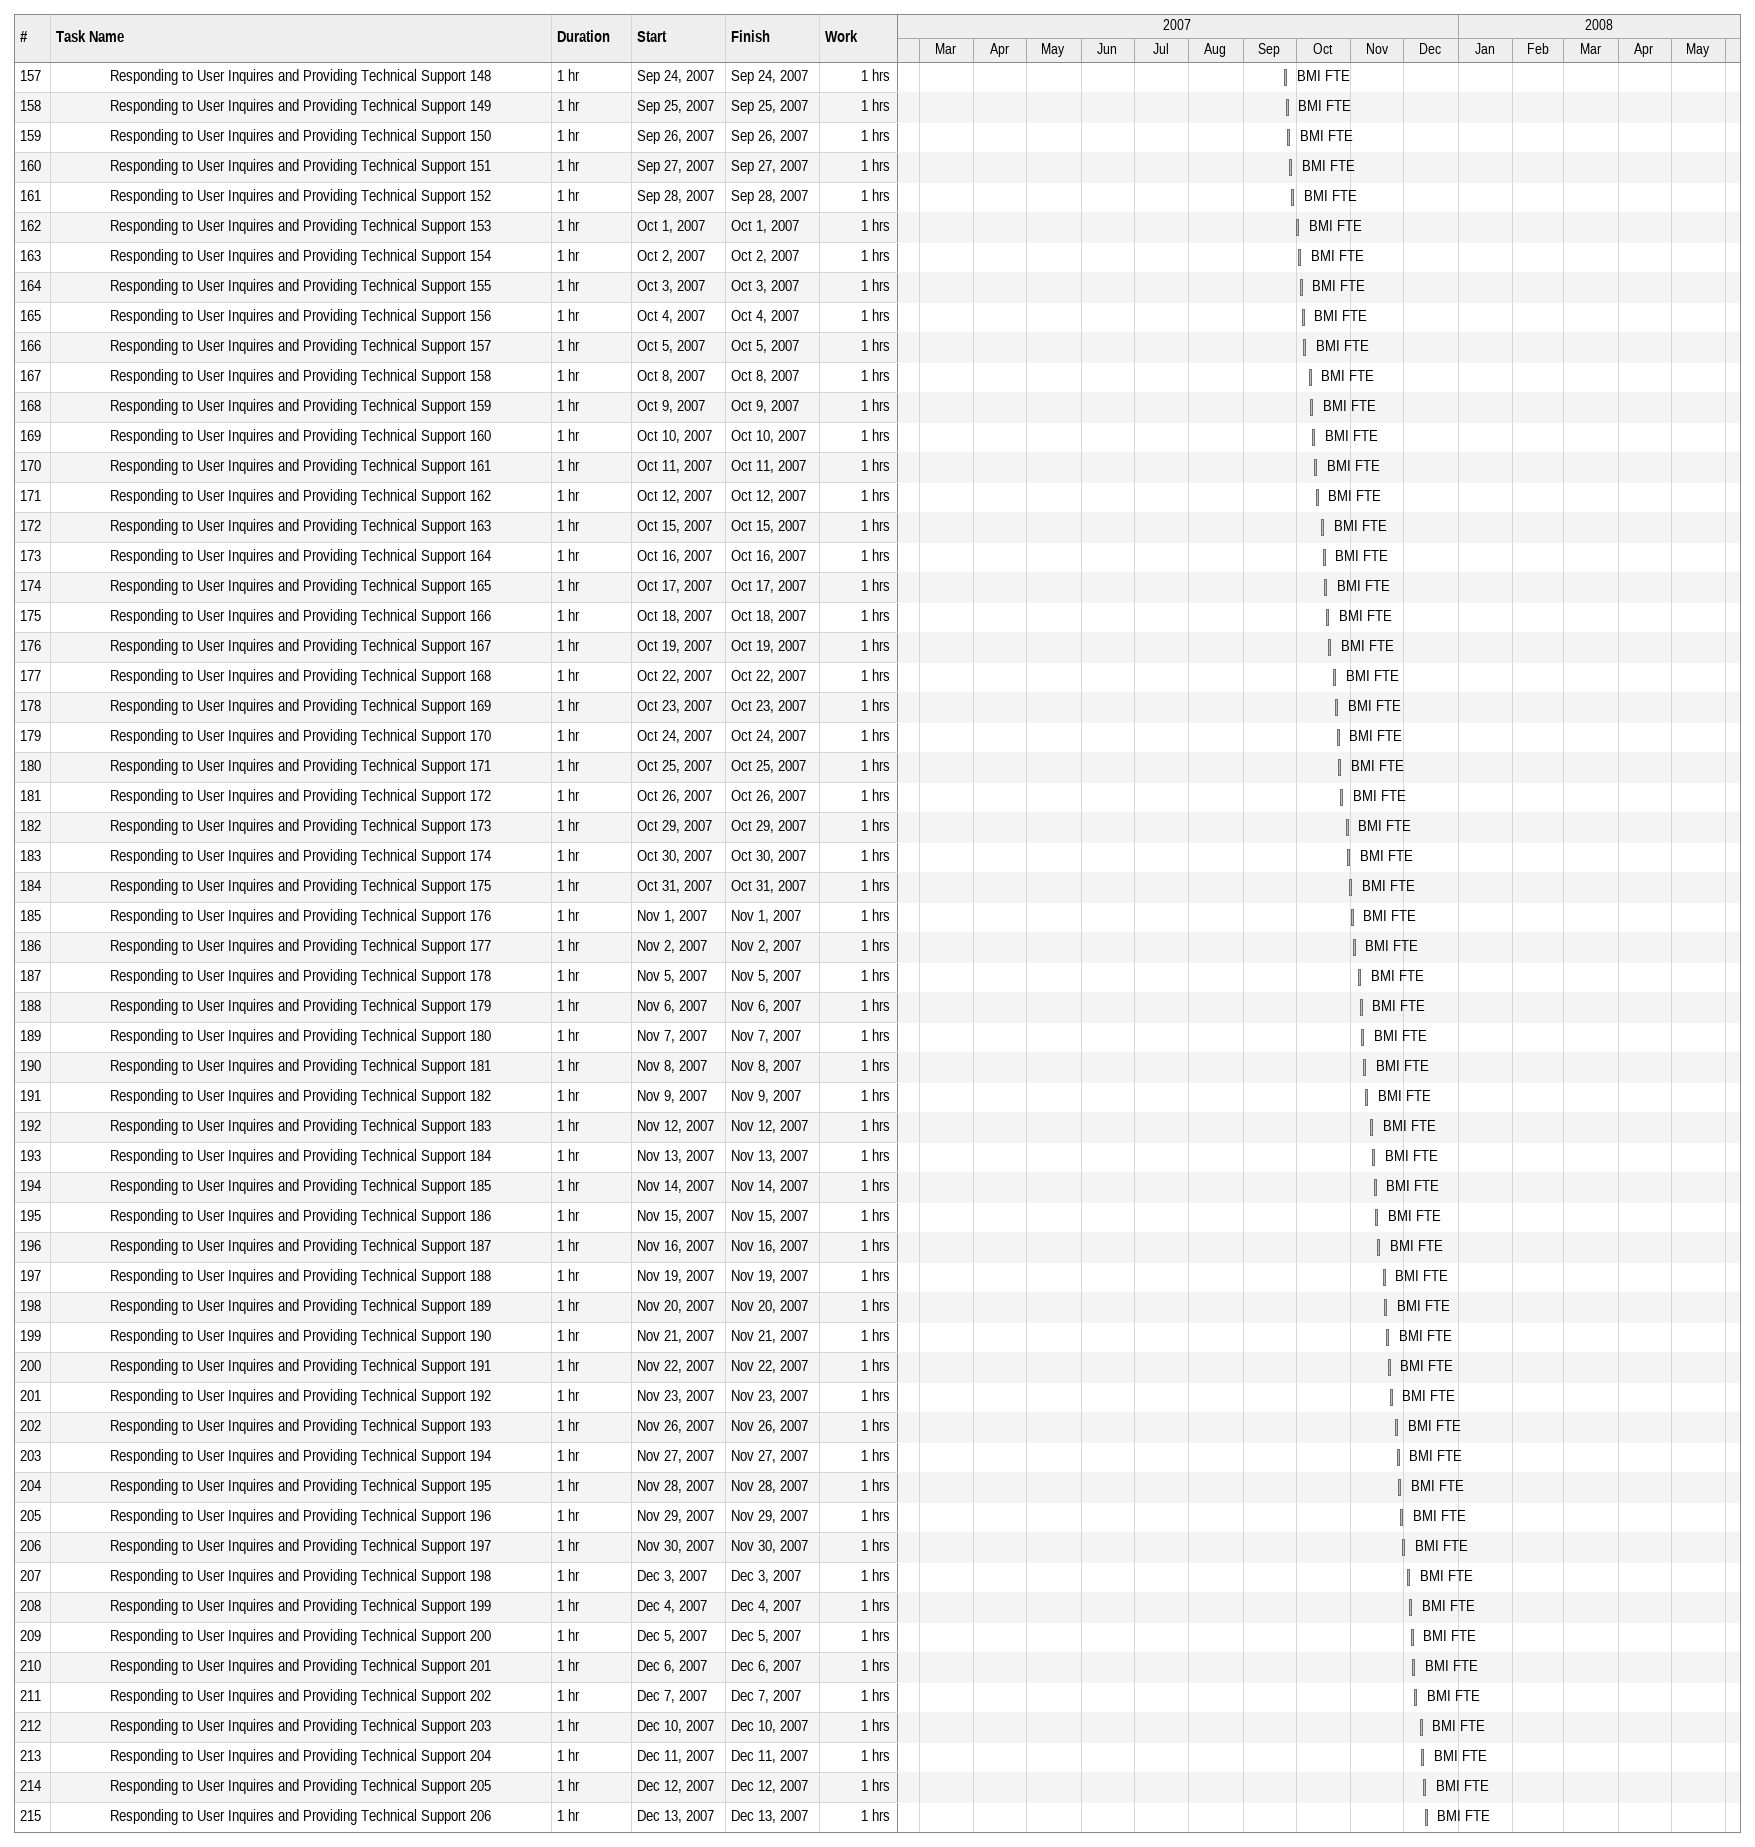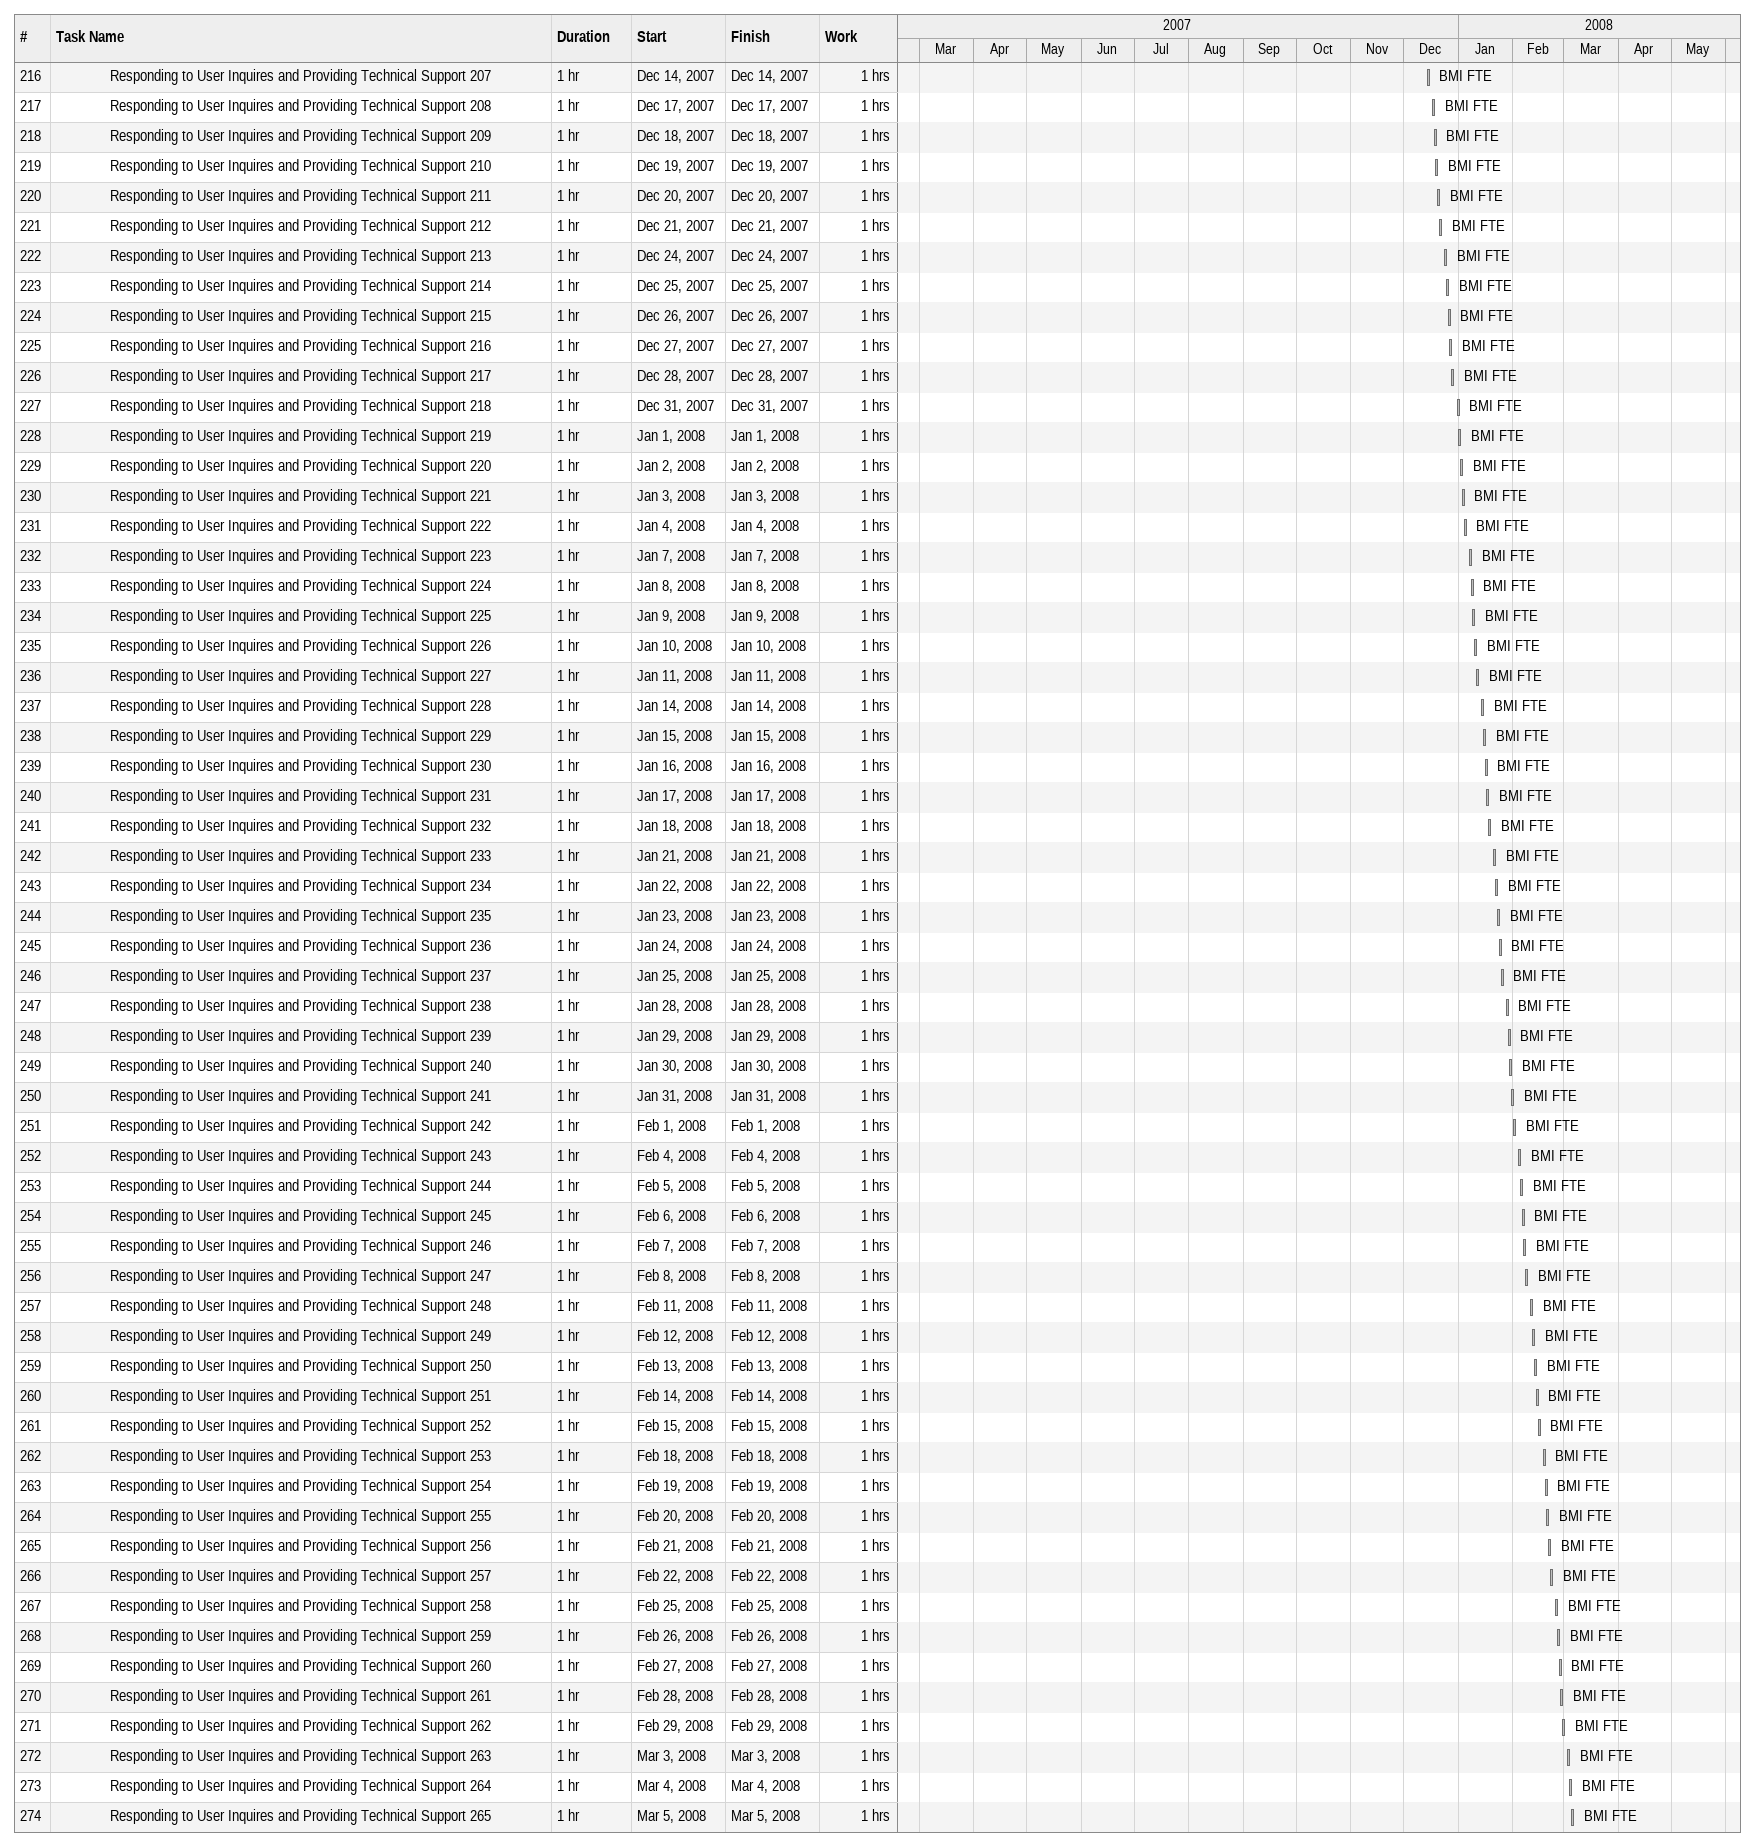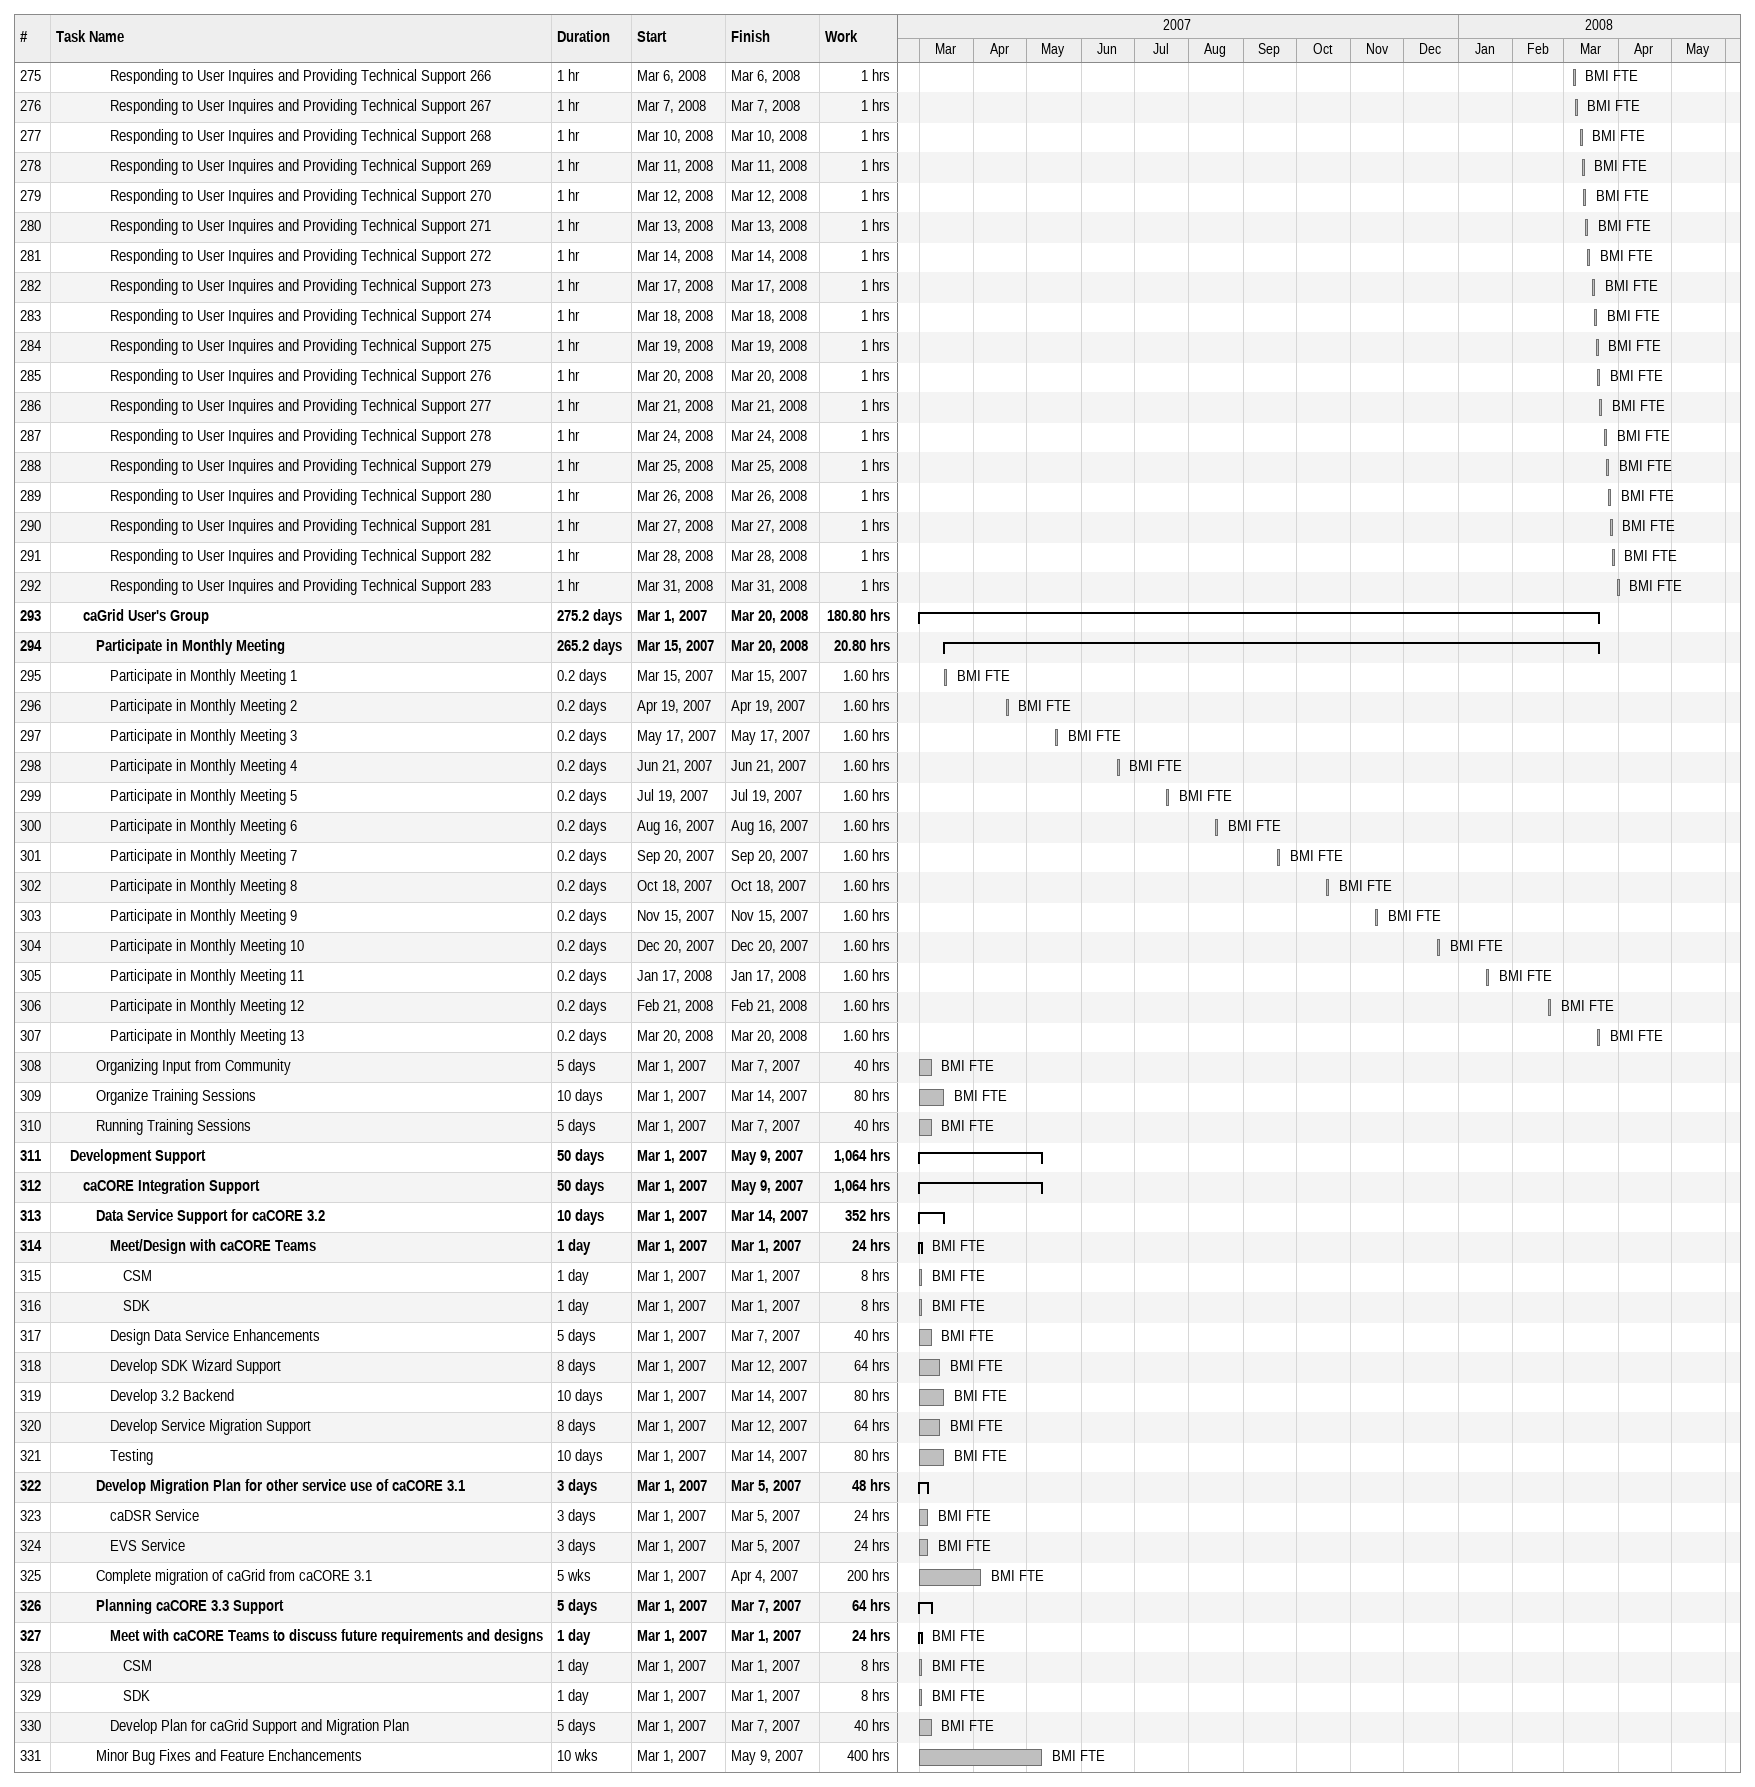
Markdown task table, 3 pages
| ID | Level | Task | Duration | Start | Finish | Resources | Work (h) |
|---|---|---|---|---|---|---|---|
| 157 | 5 | Responding to User Inquires and Providing Technical Support 148 | 1h | 2007-09-24 | 2007-09-24 | BMI FTE | 1 |
| 158 | 5 | Responding to User Inquires and Providing Technical Support 149 | 1h | 2007-09-25 | 2007-09-25 | BMI FTE | 1 |
| 159 | 5 | Responding to User Inquires and Providing Technical Support 150 | 1h | 2007-09-26 | 2007-09-26 | BMI FTE | 1 |
| 160 | 5 | Responding to User Inquires and Providing Technical Support 151 | 1h | 2007-09-27 | 2007-09-27 | BMI FTE | 1 |
| 161 | 5 | Responding to User Inquires and Providing Technical Support 152 | 1h | 2007-09-28 | 2007-09-28 | BMI FTE | 1 |
| 162 | 5 | Responding to User Inquires and Providing Technical Support 153 | 1h | 2007-10-01 | 2007-10-01 | BMI FTE | 1 |
| 163 | 5 | Responding to User Inquires and Providing Technical Support 154 | 1h | 2007-10-02 | 2007-10-02 | BMI FTE | 1 |
| 164 | 5 | Responding to User Inquires and Providing Technical Support 155 | 1h | 2007-10-03 | 2007-10-03 | BMI FTE | 1 |
| 165 | 5 | Responding to User Inquires and Providing Technical Support 156 | 1h | 2007-10-04 | 2007-10-04 | BMI FTE | 1 |
| 166 | 5 | Responding to User Inquires and Providing Technical Support 157 | 1h | 2007-10-05 | 2007-10-05 | BMI FTE | 1 |
| 167 | 5 | Responding to User Inquires and Providing Technical Support 158 | 1h | 2007-10-08 | 2007-10-08 | BMI FTE | 1 |
| 168 | 5 | Responding to User Inquires and Providing Technical Support 159 | 1h | 2007-10-09 | 2007-10-09 | BMI FTE | 1 |
| 169 | 5 | Responding to User Inquires and Providing Technical Support 160 | 1h | 2007-10-10 | 2007-10-10 | BMI FTE | 1 |
| 170 | 5 | Responding to User Inquires and Providing Technical Support 161 | 1h | 2007-10-11 | 2007-10-11 | BMI FTE | 1 |
| 171 | 5 | Responding to User Inquires and Providing Technical Support 162 | 1h | 2007-10-12 | 2007-10-12 | BMI FTE | 1 |
| 172 | 5 | Responding to User Inquires and Providing Technical Support 163 | 1h | 2007-10-15 | 2007-10-15 | BMI FTE | 1 |
| 173 | 5 | Responding to User Inquires and Providing Technical Support 164 | 1h | 2007-10-16 | 2007-10-16 | BMI FTE | 1 |
| 174 | 5 | Responding to User Inquires and Providing Technical Support 165 | 1h | 2007-10-17 | 2007-10-17 | BMI FTE | 1 |
| 175 | 5 | Responding to User Inquires and Providing Technical Support 166 | 1h | 2007-10-18 | 2007-10-18 | BMI FTE | 1 |
| 176 | 5 | Responding to User Inquires and Providing Technical Support 167 | 1h | 2007-10-19 | 2007-10-19 | BMI FTE | 1 |
| 177 | 5 | Responding to User Inquires and Providing Technical Support 168 | 1h | 2007-10-22 | 2007-10-22 | BMI FTE | 1 |
| 178 | 5 | Responding to User Inquires and Providing Technical Support 169 | 1h | 2007-10-23 | 2007-10-23 | BMI FTE | 1 |
| 179 | 5 | Responding to User Inquires and Providing Technical Support 170 | 1h | 2007-10-24 | 2007-10-24 | BMI FTE | 1 |
| 180 | 5 | Responding to User Inquires and Providing Technical Support 171 | 1h | 2007-10-25 | 2007-10-25 | BMI FTE | 1 |
| 181 | 5 | Responding to User Inquires and Providing Technical Support 172 | 1h | 2007-10-26 | 2007-10-26 | BMI FTE | 1 |
| 182 | 5 | Responding to User Inquires and Providing Technical Support 173 | 1h | 2007-10-29 | 2007-10-29 | BMI FTE | 1 |
| 183 | 5 | Responding to User Inquires and Providing Technical Support 174 | 1h | 2007-10-30 | 2007-10-30 | BMI FTE | 1 |
| 184 | 5 | Responding to User Inquires and Providing Technical Support 175 | 1h | 2007-10-31 | 2007-10-31 | BMI FTE | 1 |
| 185 | 5 | Responding to User Inquires and Providing Technical Support 176 | 1h | 2007-11-01 | 2007-11-01 | BMI FTE | 1 |
| 186 | 5 | Responding to User Inquires and Providing Technical Support 177 | 1h | 2007-11-02 | 2007-11-02 | BMI FTE | 1 |
| 187 | 5 | Responding to User Inquires and Providing Technical Support 178 | 1h | 2007-11-05 | 2007-11-05 | BMI FTE | 1 |
| 188 | 5 | Responding to User Inquires and Providing Technical Support 179 | 1h | 2007-11-06 | 2007-11-06 | BMI FTE | 1 |
| 189 | 5 | Responding to User Inquires and Providing Technical Support 180 | 1h | 2007-11-07 | 2007-11-07 | BMI FTE | 1 |
| 190 | 5 | Responding to User Inquires and Providing Technical Support 181 | 1h | 2007-11-08 | 2007-11-08 | BMI FTE | 1 |
| 191 | 5 | Responding to User Inquires and Providing Technical Support 182 | 1h | 2007-11-09 | 2007-11-09 | BMI FTE | 1 |
| 192 | 5 | Responding to User Inquires and Providing Technical Support 183 | 1h | 2007-11-12 | 2007-11-12 | BMI FTE | 1 |
| 193 | 5 | Responding to User Inquires and Providing Technical Support 184 | 1h | 2007-11-13 | 2007-11-13 | BMI FTE | 1 |
| 194 | 5 | Responding to User Inquires and Providing Technical Support 185 | 1h | 2007-11-14 | 2007-11-14 | BMI FTE | 1 |
| 195 | 5 | Responding to User Inquires and Providing Technical Support 186 | 1h | 2007-11-15 | 2007-11-15 | BMI FTE | 1 |
| 196 | 5 | Responding to User Inquires and Providing Technical Support 187 | 1h | 2007-11-16 | 2007-11-16 | BMI FTE | 1 |
| 197 | 5 | Responding to User Inquires and Providing Technical Support 188 | 1h | 2007-11-19 | 2007-11-19 | BMI FTE | 1 |
| 198 | 5 | Responding to User Inquires and Providing Technical Support 189 | 1h | 2007-11-20 | 2007-11-20 | BMI FTE | 1 |
| 199 | 5 | Responding to User Inquires and Providing Technical Support 190 | 1h | 2007-11-21 | 2007-11-21 | BMI FTE | 1 |
| 200 | 5 | Responding to User Inquires and Providing Technical Support 191 | 1h | 2007-11-22 | 2007-11-22 | BMI FTE | 1 |
| 201 | 5 | Responding to User Inquires and Providing Technical Support 192 | 1h | 2007-11-23 | 2007-11-23 | BMI FTE | 1 |
| 202 | 5 | Responding to User Inquires and Providing Technical Support 193 | 1h | 2007-11-26 | 2007-11-26 | BMI FTE | 1 |
| 203 | 5 | Responding to User Inquires and Providing Technical Support 194 | 1h | 2007-11-27 | 2007-11-27 | BMI FTE | 1 |
| 204 | 5 | Responding to User Inquires and Providing Technical Support 195 | 1h | 2007-11-28 | 2007-11-28 | BMI FTE | 1 |
| 205 | 5 | Responding to User Inquires and Providing Technical Support 196 | 1h | 2007-11-29 | 2007-11-29 | BMI FTE | 1 |
| 206 | 5 | Responding to User Inquires and Providing Technical Support 197 | 1h | 2007-11-30 | 2007-11-30 | BMI FTE | 1 |
| 207 | 5 | Responding to User Inquires and Providing Technical Support 198 | 1h | 2007-12-03 | 2007-12-03 | BMI FTE | 1 |
| 208 | 5 | Responding to User Inquires and Providing Technical Support 199 | 1h | 2007-12-04 | 2007-12-04 | BMI FTE | 1 |
| 209 | 5 | Responding to User Inquires and Providing Technical Support 200 | 1h | 2007-12-05 | 2007-12-05 | BMI FTE | 1 |
| 210 | 5 | Responding to User Inquires and Providing Technical Support 201 | 1h | 2007-12-06 | 2007-12-06 | BMI FTE | 1 |
| 211 | 5 | Responding to User Inquires and Providing Technical Support 202 | 1h | 2007-12-07 | 2007-12-07 | BMI FTE | 1 |
| 212 | 5 | Responding to User Inquires and Providing Technical Support 203 | 1h | 2007-12-10 | 2007-12-10 | BMI FTE | 1 |
| 213 | 5 | Responding to User Inquires and Providing Technical Support 204 | 1h | 2007-12-11 | 2007-12-11 | BMI FTE | 1 |
| 214 | 5 | Responding to User Inquires and Providing Technical Support 205 | 1h | 2007-12-12 | 2007-12-12 | BMI FTE | 1 |
| 215 | 5 | Responding to User Inquires and Providing Technical Support 206 | 1h | 2007-12-13 | 2007-12-13 | BMI FTE | 1 |
| 216 | 5 | Responding to User Inquires and Providing Technical Support 207 | 1h | 2007-12-14 | 2007-12-14 | BMI FTE | 1 |
| 217 | 5 | Responding to User Inquires and Providing Technical Support 208 | 1h | 2007-12-17 | 2007-12-17 | BMI FTE | 1 |
| 218 | 5 | Responding to User Inquires and Providing Technical Support 209 | 1h | 2007-12-18 | 2007-12-18 | BMI FTE | 1 |
| 219 | 5 | Responding to User Inquires and Providing Technical Support 210 | 1h | 2007-12-19 | 2007-12-19 | BMI FTE | 1 |
| 220 | 5 | Responding to User Inquires and Providing Technical Support 211 | 1h | 2007-12-20 | 2007-12-20 | BMI FTE | 1 |
| 221 | 5 | Responding to User Inquires and Providing Technical Support 212 | 1h | 2007-12-21 | 2007-12-21 | BMI FTE | 1 |
| 222 | 5 | Responding to User Inquires and Providing Technical Support 213 | 1h | 2007-12-24 | 2007-12-24 | BMI FTE | 1 |
| 223 | 5 | Responding to User Inquires and Providing Technical Support 214 | 1h | 2007-12-25 | 2007-12-25 | BMI FTE | 1 |
| 224 | 5 | Responding to User Inquires and Providing Technical Support 215 | 1h | 2007-12-26 | 2007-12-26 | BMI FTE | 1 |
| 225 | 5 | Responding to User Inquires and Providing Technical Support 216 | 1h | 2007-12-27 | 2007-12-27 | BMI FTE | 1 |
| 226 | 5 | Responding to User Inquires and Providing Technical Support 217 | 1h | 2007-12-28 | 2007-12-28 | BMI FTE | 1 |
| 227 | 5 | Responding to User Inquires and Providing Technical Support 218 | 1h | 2007-12-31 | 2007-12-31 | BMI FTE | 1 |
| 228 | 5 | Responding to User Inquires and Providing Technical Support 219 | 1h | 2008-01-01 | 2008-01-01 | BMI FTE | 1 |
| 229 | 5 | Responding to User Inquires and Providing Technical Support 220 | 1h | 2008-01-02 | 2008-01-02 | BMI FTE | 1 |
| 230 | 5 | Responding to User Inquires and Providing Technical Support 221 | 1h | 2008-01-03 | 2008-01-03 | BMI FTE | 1 |
| 231 | 5 | Responding to User Inquires and Providing Technical Support 222 | 1h | 2008-01-04 | 2008-01-04 | BMI FTE | 1 |
| 232 | 5 | Responding to User Inquires and Providing Technical Support 223 | 1h | 2008-01-07 | 2008-01-07 | BMI FTE | 1 |
| 233 | 5 | Responding to User Inquires and Providing Technical Support 224 | 1h | 2008-01-08 | 2008-01-08 | BMI FTE | 1 |
| 234 | 5 | Responding to User Inquires and Providing Technical Support 225 | 1h | 2008-01-09 | 2008-01-09 | BMI FTE | 1 |
| 235 | 5 | Responding to User Inquires and Providing Technical Support 226 | 1h | 2008-01-10 | 2008-01-10 | BMI FTE | 1 |
| 236 | 5 | Responding to User Inquires and Providing Technical Support 227 | 1h | 2008-01-11 | 2008-01-11 | BMI FTE | 1 |
| 237 | 5 | Responding to User Inquires and Providing Technical Support 228 | 1h | 2008-01-14 | 2008-01-14 | BMI FTE | 1 |
| 238 | 5 | Responding to User Inquires and Providing Technical Support 229 | 1h | 2008-01-15 | 2008-01-15 | BMI FTE | 1 |
| 239 | 5 | Responding to User Inquires and Providing Technical Support 230 | 1h | 2008-01-16 | 2008-01-16 | BMI FTE | 1 |
| 240 | 5 | Responding to User Inquires and Providing Technical Support 231 | 1h | 2008-01-17 | 2008-01-17 | BMI FTE | 1 |
| 241 | 5 | Responding to User Inquires and Providing Technical Support 232 | 1h | 2008-01-18 | 2008-01-18 | BMI FTE | 1 |
| 242 | 5 | Responding to User Inquires and Providing Technical Support 233 | 1h | 2008-01-21 | 2008-01-21 | BMI FTE | 1 |
| 243 | 5 | Responding to User Inquires and Providing Technical Support 234 | 1h | 2008-01-22 | 2008-01-22 | BMI FTE | 1 |
| 244 | 5 | Responding to User Inquires and Providing Technical Support 235 | 1h | 2008-01-23 | 2008-01-23 | BMI FTE | 1 |
| 245 | 5 | Responding to User Inquires and Providing Technical Support 236 | 1h | 2008-01-24 | 2008-01-24 | BMI FTE | 1 |
| 246 | 5 | Responding to User Inquires and Providing Technical Support 237 | 1h | 2008-01-25 | 2008-01-25 | BMI FTE | 1 |
| 247 | 5 | Responding to User Inquires and Providing Technical Support 238 | 1h | 2008-01-28 | 2008-01-28 | BMI FTE | 1 |
| 248 | 5 | Responding to User Inquires and Providing Technical Support 239 | 1h | 2008-01-29 | 2008-01-29 | BMI FTE | 1 |
| 249 | 5 | Responding to User Inquires and Providing Technical Support 240 | 1h | 2008-01-30 | 2008-01-30 | BMI FTE | 1 |
| 250 | 5 | Responding to User Inquires and Providing Technical Support 241 | 1h | 2008-01-31 | 2008-01-31 | BMI FTE | 1 |
| 251 | 5 | Responding to User Inquires and Providing Technical Support 242 | 1h | 2008-02-01 | 2008-02-01 | BMI FTE | 1 |
| 252 | 5 | Responding to User Inquires and Providing Technical Support 243 | 1h | 2008-02-04 | 2008-02-04 | BMI FTE | 1 |
| 253 | 5 | Responding to User Inquires and Providing Technical Support 244 | 1h | 2008-02-05 | 2008-02-05 | BMI FTE | 1 |
| 254 | 5 | Responding to User Inquires and Providing Technical Support 245 | 1h | 2008-02-06 | 2008-02-06 | BMI FTE | 1 |
| 255 | 5 | Responding to User Inquires and Providing Technical Support 246 | 1h | 2008-02-07 | 2008-02-07 | BMI FTE | 1 |
| 256 | 5 | Responding to User Inquires and Providing Technical Support 247 | 1h | 2008-02-08 | 2008-02-08 | BMI FTE | 1 |
| 257 | 5 | Responding to User Inquires and Providing Technical Support 248 | 1h | 2008-02-11 | 2008-02-11 | BMI FTE | 1 |
| 258 | 5 | Responding to User Inquires and Providing Technical Support 249 | 1h | 2008-02-12 | 2008-02-12 | BMI FTE | 1 |
| 259 | 5 | Responding to User Inquires and Providing Technical Support 250 | 1h | 2008-02-13 | 2008-02-13 | BMI FTE | 1 |
| 260 | 5 | Responding to User Inquires and Providing Technical Support 251 | 1h | 2008-02-14 | 2008-02-14 | BMI FTE | 1 |
| 261 | 5 | Responding to User Inquires and Providing Technical Support 252 | 1h | 2008-02-15 | 2008-02-15 | BMI FTE | 1 |
| 262 | 5 | Responding to User Inquires and Providing Technical Support 253 | 1h | 2008-02-18 | 2008-02-18 | BMI FTE | 1 |
| 263 | 5 | Responding to User Inquires and Providing Technical Support 254 | 1h | 2008-02-19 | 2008-02-19 | BMI FTE | 1 |
| 264 | 5 | Responding to User Inquires and Providing Technical Support 255 | 1h | 2008-02-20 | 2008-02-20 | BMI FTE | 1 |
| 265 | 5 | Responding to User Inquires and Providing Technical Support 256 | 1h | 2008-02-21 | 2008-02-21 | BMI FTE | 1 |
| 266 | 5 | Responding to User Inquires and Providing Technical Support 257 | 1h | 2008-02-22 | 2008-02-22 | BMI FTE | 1 |
| 267 | 5 | Responding to User Inquires and Providing Technical Support 258 | 1h | 2008-02-25 | 2008-02-25 | BMI FTE | 1 |
| 268 | 5 | Responding to User Inquires and Providing Technical Support 259 | 1h | 2008-02-26 | 2008-02-26 | BMI FTE | 1 |
| 269 | 5 | Responding to User Inquires and Providing Technical Support 260 | 1h | 2008-02-27 | 2008-02-27 | BMI FTE | 1 |
| 270 | 5 | Responding to User Inquires and Providing Technical Support 261 | 1h | 2008-02-28 | 2008-02-28 | BMI FTE | 1 |
| 271 | 5 | Responding to User Inquires and Providing Technical Support 262 | 1h | 2008-02-29 | 2008-02-29 | BMI FTE | 1 |
| 272 | 5 | Responding to User Inquires and Providing Technical Support 263 | 1h | 2008-03-03 | 2008-03-03 | BMI FTE | 1 |
| 273 | 5 | Responding to User Inquires and Providing Technical Support 264 | 1h | 2008-03-04 | 2008-03-04 | BMI FTE | 1 |
| 274 | 5 | Responding to User Inquires and Providing Technical Support 265 | 1h | 2008-03-05 | 2008-03-05 | BMI FTE | 1 |
| 275 | 5 | Responding to User Inquires and Providing Technical Support 266 | 1h | 2008-03-06 | 2008-03-06 | BMI FTE | 1 |
| 276 | 5 | Responding to User Inquires and Providing Technical Support 267 | 1h | 2008-03-07 | 2008-03-07 | BMI FTE | 1 |
| 277 | 5 | Responding to User Inquires and Providing Technical Support 268 | 1h | 2008-03-10 | 2008-03-10 | BMI FTE | 1 |
| 278 | 5 | Responding to User Inquires and Providing Technical Support 269 | 1h | 2008-03-11 | 2008-03-11 | BMI FTE | 1 |
| 279 | 5 | Responding to User Inquires and Providing Technical Support 270 | 1h | 2008-03-12 | 2008-03-12 | BMI FTE | 1 |
| 280 | 5 | Responding to User Inquires and Providing Technical Support 271 | 1h | 2008-03-13 | 2008-03-13 | BMI FTE | 1 |
| 281 | 5 | Responding to User Inquires and Providing Technical Support 272 | 1h | 2008-03-14 | 2008-03-14 | BMI FTE | 1 |
| 282 | 5 | Responding to User Inquires and Providing Technical Support 273 | 1h | 2008-03-17 | 2008-03-17 | BMI FTE | 1 |
| 283 | 5 | Responding to User Inquires and Providing Technical Support 274 | 1h | 2008-03-18 | 2008-03-18 | BMI FTE | 1 |
| 284 | 5 | Responding to User Inquires and Providing Technical Support 275 | 1h | 2008-03-19 | 2008-03-19 | BMI FTE | 1 |
| 285 | 5 | Responding to User Inquires and Providing Technical Support 276 | 1h | 2008-03-20 | 2008-03-20 | BMI FTE | 1 |
| 286 | 5 | Responding to User Inquires and Providing Technical Support 277 | 1h | 2008-03-21 | 2008-03-21 | BMI FTE | 1 |
| 287 | 5 | Responding to User Inquires and Providing Technical Support 278 | 1h | 2008-03-24 | 2008-03-24 | BMI FTE | 1 |
| 288 | 5 | Responding to User Inquires and Providing Technical Support 279 | 1h | 2008-03-25 | 2008-03-25 | BMI FTE | 1 |
| 289 | 5 | Responding to User Inquires and Providing Technical Support 280 | 1h | 2008-03-26 | 2008-03-26 | BMI FTE | 1 |
| 290 | 5 | Responding to User Inquires and Providing Technical Support 281 | 1h | 2008-03-27 | 2008-03-27 | BMI FTE | 1 |
| 291 | 5 | Responding to User Inquires and Providing Technical Support 282 | 1h | 2008-03-28 | 2008-03-28 | BMI FTE | 1 |
| 292 | 5 | Responding to User Inquires and Providing Technical Support 283 | 1h | 2008-03-31 | 2008-03-31 | BMI FTE | 1 |
| 293 | 3 | **caGrid User's Group** | 275.2d | 2007-03-01 | 2008-03-20 |  | 180.80 |
| 294 | 4 | **Participate in Monthly Meeting** | 265.2d | 2007-03-15 | 2008-03-20 |  | 20.80 |
| 295 | 5 | Participate in Monthly Meeting 1 | 0.2d | 2007-03-15 | 2007-03-15 | BMI FTE | 1.60 |
| 296 | 5 | Participate in Monthly Meeting 2 | 0.2d | 2007-04-19 | 2007-04-19 | BMI FTE | 1.60 |
| 297 | 5 | Participate in Monthly Meeting 3 | 0.2d | 2007-05-17 | 2007-05-17 | BMI FTE | 1.60 |
| 298 | 5 | Participate in Monthly Meeting 4 | 0.2d | 2007-06-21 | 2007-06-21 | BMI FTE | 1.60 |
| 299 | 5 | Participate in Monthly Meeting 5 | 0.2d | 2007-07-19 | 2007-07-19 | BMI FTE | 1.60 |
| 300 | 5 | Participate in Monthly Meeting 6 | 0.2d | 2007-08-16 | 2007-08-16 | BMI FTE | 1.60 |
| 301 | 5 | Participate in Monthly Meeting 7 | 0.2d | 2007-09-20 | 2007-09-20 | BMI FTE | 1.60 |
| 302 | 5 | Participate in Monthly Meeting 8 | 0.2d | 2007-10-18 | 2007-10-18 | BMI FTE | 1.60 |
| 303 | 5 | Participate in Monthly Meeting 9 | 0.2d | 2007-11-15 | 2007-11-15 | BMI FTE | 1.60 |
| 304 | 5 | Participate in Monthly Meeting 10 | 0.2d | 2007-12-20 | 2007-12-20 | BMI FTE | 1.60 |
| 305 | 5 | Participate in Monthly Meeting 11 | 0.2d | 2008-01-17 | 2008-01-17 | BMI FTE | 1.60 |
| 306 | 5 | Participate in Monthly Meeting 12 | 0.2d | 2008-02-21 | 2008-02-21 | BMI FTE | 1.60 |
| 307 | 5 | Participate in Monthly Meeting 13 | 0.2d | 2008-03-20 | 2008-03-20 | BMI FTE | 1.60 |
| 308 | 4 | Organizing Input from Community | 5d | 2007-03-01 | 2007-03-07 | BMI FTE | 40 |
| 309 | 4 | Organize Training Sessions | 10d | 2007-03-01 | 2007-03-14 | BMI FTE | 80 |
| 310 | 4 | Running Training Sessions | 5d | 2007-03-01 | 2007-03-07 | BMI FTE | 40 |
| 311 | 2 | **Development Support** | 50d | 2007-03-01 | 2007-05-09 |  | 1064 |
| 312 | 3 | **caCORE Integration Support** | 50d | 2007-03-01 | 2007-05-09 |  | 1064 |
| 313 | 4 | **Data Service Support for caCORE 3.2** | 10d | 2007-03-01 | 2007-03-14 |  | 352 |
| 314 | 5 | **Meet/Design with caCORE Teams** | 1d | 2007-03-01 | 2007-03-01 | BMI FTE | 24 |
| 315 | 6 | CSM | 1d | 2007-03-01 | 2007-03-01 | BMI FTE | 8 |
| 316 | 6 | SDK | 1d | 2007-03-01 | 2007-03-01 | BMI FTE | 8 |
| 317 | 5 | Design Data Service Enhancements | 5d | 2007-03-01 | 2007-03-07 | BMI FTE | 40 |
| 318 | 5 | Develop SDK Wizard Support | 8d | 2007-03-01 | 2007-03-12 | BMI FTE | 64 |
| 319 | 5 | Develop 3.2 Backend | 10d | 2007-03-01 | 2007-03-14 | BMI FTE | 80 |
| 320 | 5 | Develop Service Migration Support | 8d | 2007-03-01 | 2007-03-12 | BMI FTE | 64 |
| 321 | 5 | Testing | 10d | 2007-03-01 | 2007-03-14 | BMI FTE | 80 |
| 322 | 4 | **Develop Migration Plan for other service use of caCORE 3.1** | 3d | 2007-03-01 | 2007-03-05 |  | 48 |
| 323 | 5 | caDSR Service | 3d | 2007-03-01 | 2007-03-05 | BMI FTE | 24 |
| 324 | 5 | EVS Service | 3d | 2007-03-01 | 2007-03-05 | BMI FTE | 24 |
| 325 | 4 | Complete migration of caGrid from caCORE 3.1 | 5w | 2007-03-01 | 2007-04-04 | BMI FTE | 200 |
| 326 | 4 | **Planning caCORE 3.3 Support** | 5d | 2007-03-01 | 2007-03-07 |  | 64 |
| 327 | 5 | **Meet with caCORE Teams to discuss future requirements and designs** | 1d | 2007-03-01 | 2007-03-01 | BMI FTE | 24 |
| 328 | 6 | CSM | 1d | 2007-03-01 | 2007-03-01 | BMI FTE | 8 |
| 329 | 6 | SDK | 1d | 2007-03-01 | 2007-03-01 | BMI FTE | 8 |
| 330 | 5 | Develop Plan for caGrid Support and Migration Plan | 5d | 2007-03-01 | 2007-03-07 | BMI FTE | 40 |
| 331 | 4 | Minor Bug Fixes and Feature Enchancements | 10w | 2007-03-01 | 2007-05-09 | BMI FTE | 400 |
